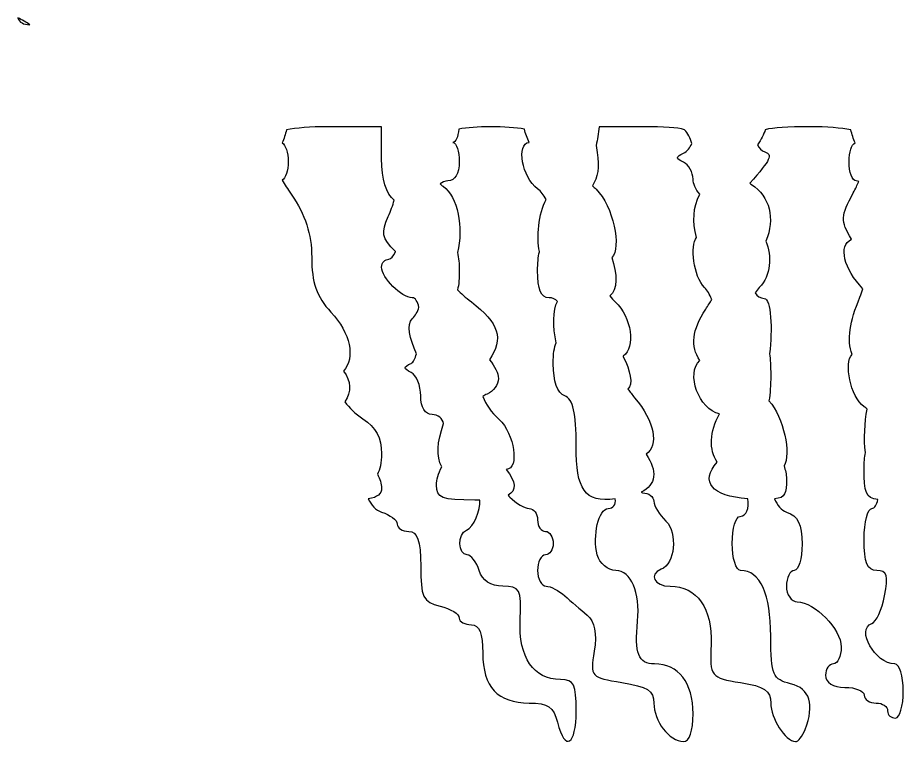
# Model space of a CAD drawing. Header units: centimetres. Extents: x -3.5 to 3.3, y -5.7 to 5.6.
# Drawn here: x -1.544 to -0.328, y -4.413 to -3.404 of the extents above; entities that cross this region are included whole.
import ezdxf

# ---------------------------------------------------------------- set-up
doc = ezdxf.new("R2010")
doc.units = ezdxf.units.CM
doc.header["$MEASUREMENT"] = 0
doc.layers.add('Layer 1', color=7, linetype='Continuous')

msp = doc.modelspace()

# ---------------------------------------------------------------- linework, layer by layer
at = {"layer": 'Layer 1'}
for points, knots in [([(-1.54368, -3.40403), (-1.53765, -3.40692), (-1.53158, -3.41021), (-1.52714, -3.41395), (-1.52714, -3.41395), (-1.53585, -3.41318), (-1.54121, -3.41079), (-1.54368, -3.40403)], [0, 0, 0, 0, 0.3333333, 0.3333333, 0.3333333, 0.3333333, 1, 1, 1, 1]), ([(-1.11869, -3.55368), (-1.11869, -3.55368), (-1.04428, -3.55368), (-1.04428, -3.55368), (-1.04428, -3.55368), (-1.04428, -3.55368), (-1.04428, -3.59751), (-1.04428, -3.59751), (-1.04428, -3.59751), (-1.04428, -3.62593), (-1.03802, -3.64643), (-1.02691, -3.65456), (-1.02691, -3.65456), (-1.02892, -3.66194), (-1.0317, -3.66925), (-1.03518, -3.67688), (-1.03518, -3.67688), (-1.04528, -3.69904), (-1.04381, -3.70658), (-1.02526, -3.72484), (-1.02526, -3.72484), (-1.02513, -3.7251), (-1.02542, -3.72553), (-1.02526, -3.72566), (-1.02526, -3.72566), (-1.02828, -3.73141), (-1.03175, -3.73559), (-1.03436, -3.73559), (-1.03436, -3.73559), (-1.03976, -3.73559), (-1.04428, -3.74003), (-1.04428, -3.74633), (-1.04428, -3.74633), (-1.04428, -3.76112), (-1.0169, -3.7885), (-1.00211, -3.7885), (-1.00211, -3.7885), (-0.99809, -3.7885), (-0.99486, -3.79389), (-0.99301, -3.80173), (-0.99301, -3.80173), (-0.99477, -3.80758), (-0.99777, -3.8131), (-1.00211, -3.81744), (-1.00211, -3.81744), (-1.00977, -3.8251), (-1.00617, -3.84437), (-0.99632, -3.8654), (-0.99632, -3.8654), (-0.9984, -3.87187), (-1.00043, -3.87707), (-1.00376, -3.87863), (-1.00376, -3.87863), (-1.01445, -3.88361), (-1.01445, -3.88604), (-1.00376, -3.89103), (-1.00376, -3.89103), (-0.99642, -3.89446), (-0.99053, -3.90908), (-0.99053, -3.92327), (-0.99053, -3.92327), (-0.99053, -3.9391), (-0.98465, -3.94891), (-0.97482, -3.94891), (-0.97482, -3.94891), (-0.96697, -3.94891), (-0.96045, -3.95423), (-0.95911, -3.96131), (-0.95911, -3.96131), (-0.9683, -3.98725), (-0.96971, -4.00609), (-0.9616, -4.02084), (-0.9616, -4.02084), (-0.96639, -4.02937), (-0.96904, -4.03869), (-0.96904, -4.04564), (-0.96904, -4.04564), (-0.96904, -4.06325), (-0.96175, -4.06632), (-0.91612, -4.06632), (-0.91612, -4.06632), (-0.91612, -4.06632), (-0.90951, -4.06632), (-0.90951, -4.06632), (-0.90951, -4.06632), (-0.90881, -4.0801), (-0.91715, -4.1036), (-0.9277, -4.10766), (-0.9277, -4.10766), (-0.94017, -4.11245), (-0.93944, -4.14156), (-0.92687, -4.14156), (-0.92687, -4.14156), (-0.92139, -4.14156), (-0.91406, -4.1513), (-0.91033, -4.16305), (-0.91033, -4.16305), (-0.90602, -4.17663), (-0.89446, -4.18455), (-0.87809, -4.18455), (-0.87809, -4.18455), (-0.85449, -4.18455), (-0.85225, -4.18819), (-0.85411, -4.23085), (-0.85411, -4.23085), (-0.85635, -4.28244), (-0.83581, -4.31271), (-0.79871, -4.31271), (-0.79871, -4.31271), (-0.78002, -4.31271), (-0.77721, -4.3196), (-0.77721, -4.3557), (-0.77721, -4.3557), (-0.77721, -4.40334), (-0.7925, -4.41261), (-0.80285, -4.37141), (-0.80285, -4.37141), (-0.80816, -4.35022), (-0.81583, -4.34495), (-0.84171, -4.34495), (-0.84171, -4.34495), (-0.88468, -4.34495), (-0.90537, -4.32308), (-0.90537, -4.27633), (-0.90537, -4.27633), (-0.90537, -4.24953), (-0.90983, -4.23747), (-0.92108, -4.23747), (-0.92108, -4.23747), (-0.92989, -4.23747), (-0.93762, -4.23361), (-0.93762, -4.22837), (-0.93762, -4.22837), (-0.93762, -4.22313), (-0.94939, -4.21552), (-0.96408, -4.21184), (-0.96408, -4.21184), (-0.98759, -4.20593), (-0.99053, -4.19942), (-0.99053, -4.15727), (-0.99053, -4.15727), (-0.99053, -4.12184), (-0.99521, -4.10931), (-1.00707, -4.10931), (-1.00707, -4.10931), (-1.01588, -4.10931), (-1.02278, -4.10487), (-1.02278, -4.09939), (-1.02278, -4.09939), (-1.02278, -4.09391), (-1.03253, -4.08658), (-1.04428, -4.08285), (-1.04428, -4.08285), (-1.05233, -4.08029), (-1.05876, -4.07291), (-1.06247, -4.06466), (-1.06247, -4.06466), (-1.04962, -4.06244), (-1.04428, -4.05799), (-1.04428, -4.04978), (-1.04428, -4.04978), (-1.04428, -4.04403), (-1.04647, -4.03711), (-1.05007, -4.03076), (-1.05007, -4.03076), (-1.04674, -4.02536), (-1.04428, -4.01468), (-1.04428, -4.00265), (-1.04428, -4.00265), (-1.04428, -3.98081), (-1.05218, -3.96631), (-1.06991, -3.95469), (-1.06991, -3.95469), (-1.08069, -3.94763), (-1.08886, -3.93942), (-1.09471, -3.93154), (-1.09471, -3.93154), (-1.08533, -3.91702), (-1.08624, -3.90323), (-1.09637, -3.88938), (-1.09637, -3.88938), (-1.08024, -3.87014), (-1.08691, -3.83727), (-1.11373, -3.80835), (-1.11373, -3.80835), (-1.13364, -3.78688), (-1.14019, -3.76744), (-1.14019, -3.73311), (-1.14019, -3.73311), (-1.14019, -3.70106), (-1.1489, -3.67484), (-1.1683, -3.64629), (-1.1683, -3.64629), (-1.17343, -3.63874), (-1.17749, -3.63281), (-1.1807, -3.62727), (-1.1807, -3.62727), (-1.17602, -3.62444), (-1.17243, -3.61418), (-1.17243, -3.60164), (-1.17243, -3.60164), (-1.17243, -3.5891), (-1.17602, -3.57885), (-1.1807, -3.57601), (-1.1807, -3.57601), (-1.17838, -3.57046), (-1.17619, -3.56443), (-1.17492, -3.55782), (-1.17492, -3.55782), (-1.16143, -3.55562), (-1.14179, -3.55368), (-1.11869, -3.55368)], [0, 0, 0, 0, 0.0185185, 0.0185185, 0.0185185, 0.0185185, 0.037037, 0.037037, 0.037037, 0.037037, 0.0555556, 0.0555556, 0.0555556, 0.0555556, 0.0740741, 0.0740741, 0.0740741, 0.0740741, 0.0925926, 0.0925926, 0.0925926, 0.0925926, 0.1111111, 0.1111111, 0.1111111, 0.1111111, 0.1296296, 0.1296296, 0.1296296, 0.1296296, 0.1481481, 0.1481481, 0.1481481, 0.1481481, 0.1666667, 0.1666667, 0.1666667, 0.1666667, 0.1851852, 0.1851852, 0.1851852, 0.1851852, 0.2037037, 0.2037037, 0.2037037, 0.2037037, 0.2222222, 0.2222222, 0.2222222, 0.2222222, 0.2407407, 0.2407407, 0.2407407, 0.2407407, 0.2592593, 0.2592593, 0.2592593, 0.2592593, 0.2777778, 0.2777778, 0.2777778, 0.2777778, 0.2962963, 0.2962963, 0.2962963, 0.2962963, 0.3148148, 0.3148148, 0.3148148, 0.3148148, 0.3333333, 0.3333333, 0.3333333, 0.3333333, 0.3518519, 0.3518519, 0.3518519, 0.3518519, 0.3703704, 0.3703704, 0.3703704, 0.3703704, 0.3888889, 0.3888889, 0.3888889, 0.3888889, 0.4074074, 0.4074074, 0.4074074, 0.4074074, 0.4259259, 0.4259259, 0.4259259, 0.4259259, 0.4444444, 0.4444444, 0.4444444, 0.4444444, 0.462963, 0.462963, 0.462963, 0.462963, 0.4814815, 0.4814815, 0.4814815, 0.4814815, 0.5, 0.5, 0.5, 0.5, 0.5185185, 0.5185185, 0.5185185, 0.5185185, 0.537037, 0.537037, 0.537037, 0.537037, 0.5555556, 0.5555556, 0.5555556, 0.5555556, 0.5740741, 0.5740741, 0.5740741, 0.5740741, 0.5925926, 0.5925926, 0.5925926, 0.5925926, 0.6111111, 0.6111111, 0.6111111, 0.6111111, 0.6296296, 0.6296296, 0.6296296, 0.6296296, 0.6481481, 0.6481481, 0.6481481, 0.6481481, 0.6666667, 0.6666667, 0.6666667, 0.6666667, 0.6851852, 0.6851852, 0.6851852, 0.6851852, 0.7037037, 0.7037037, 0.7037037, 0.7037037, 0.7222222, 0.7222222, 0.7222222, 0.7222222, 0.7407407, 0.7407407, 0.7407407, 0.7407407, 0.7592593, 0.7592593, 0.7592593, 0.7592593, 0.7777778, 0.7777778, 0.7777778, 0.7777778, 0.7962963, 0.7962963, 0.7962963, 0.7962963, 0.8148148, 0.8148148, 0.8148148, 0.8148148, 0.8333333, 0.8333333, 0.8333333, 0.8333333, 0.8518519, 0.8518519, 0.8518519, 0.8518519, 0.8703704, 0.8703704, 0.8703704, 0.8703704, 0.8888889, 0.8888889, 0.8888889, 0.8888889, 0.9074074, 0.9074074, 0.9074074, 0.9074074, 0.9259259, 0.9259259, 0.9259259, 0.9259259, 0.9444444, 0.9444444, 0.9444444, 0.9444444, 0.962963, 0.962963, 0.962963, 0.962963, 1, 1, 1, 1]), ([(-0.89462, -3.55368), (-0.87632, -3.55368), (-0.85996, -3.55495), (-0.84832, -3.55699), (-0.84832, -3.55699), (-0.84699, -3.56293), (-0.84431, -3.56905), (-0.84171, -3.57518), (-0.84171, -3.57518), (-0.85975, -3.57674), (-0.85164, -3.62335), (-0.83013, -3.63885), (-0.83013, -3.63885), (-0.82551, -3.64218), (-0.82184, -3.64755), (-0.81855, -3.65373), (-0.81855, -3.65373), (-0.82871, -3.6722), (-0.83214, -3.70717), (-0.82765, -3.72484), (-0.82765, -3.72484), (-0.8276, -3.7251), (-0.8277, -3.72543), (-0.82765, -3.72566), (-0.82765, -3.72566), (-0.82947, -3.73238), (-0.83013, -3.74138), (-0.83013, -3.7513), (-0.83013, -3.7513), (-0.83013, -3.77741), (-0.82561, -3.7885), (-0.81442, -3.7885), (-0.81442, -3.7885), (-0.81001, -3.7885), (-0.80575, -3.79057), (-0.80285, -3.79346), (-0.80285, -3.79346), (-0.8092, -3.80494), (-0.80957, -3.82901), (-0.8045, -3.85051), (-0.8045, -3.85051), (-0.80746, -3.85659), (-0.80863, -3.8654), (-0.80863, -3.87945), (-0.80863, -3.87945), (-0.80863, -3.90313), (-0.80298, -3.91942), (-0.79292, -3.92327), (-0.79292, -3.92327), (-0.78122, -3.92777), (-0.77721, -3.94643), (-0.77721, -3.9919), (-0.77721, -3.9919), (-0.77721, -4.05232), (-0.76627, -4.06987), (-0.72347, -4.06466), (-0.72347, -4.06466), (-0.72278, -4.07229), (-0.72587, -4.07789), (-0.73339, -4.07789), (-0.73339, -4.07789), (-0.74631, -4.07789), (-0.75509, -4.11551), (-0.74827, -4.14156), (-0.74827, -4.14156), (-0.7452, -4.15331), (-0.7336, -4.16305), (-0.72264, -4.16305), (-0.72264, -4.16305), (-0.70208, -4.16305), (-0.68902, -4.19347), (-0.69288, -4.23251), (-0.69288, -4.23251), (-0.69725, -4.27676), (-0.69172, -4.29121), (-0.66973, -4.29121), (-0.66973, -4.29121), (-0.63682, -4.29121), (-0.61681, -4.31692), (-0.61681, -4.35984), (-0.61681, -4.35984), (-0.61681, -4.38346), (-0.62177, -4.39813), (-0.63004, -4.39787), (-0.63004, -4.39787), (-0.64956, -4.39726), (-0.67055, -4.36991), (-0.67055, -4.34495), (-0.67055, -4.34495), (-0.67055, -4.32781), (-0.6797, -4.32239), (-0.71437, -4.31684), (-0.71437, -4.31684), (-0.75726, -4.30999), (-0.75812, -4.30906), (-0.75241, -4.27385), (-0.75241, -4.27385), (-0.74843, -4.24935), (-0.75162, -4.2332), (-0.76233, -4.22424), (-0.76233, -4.22424), (-0.771, -4.217), (-0.78473, -4.20512), (-0.79292, -4.19778), (-0.79292, -4.19778), (-0.80111, -4.19044), (-0.81226, -4.18455), (-0.81855, -4.18455), (-0.81855, -4.18455), (-0.82485, -4.18455), (-0.83013, -4.1748), (-0.83013, -4.16305), (-0.83013, -4.16305), (-0.83013, -4.1513), (-0.82526, -4.14156), (-0.81938, -4.14156), (-0.81938, -4.14156), (-0.81351, -4.14156), (-0.80863, -4.13466), (-0.80863, -4.12585), (-0.80863, -4.12585), (-0.80863, -4.11703), (-0.81351, -4.10931), (-0.81938, -4.10931), (-0.81938, -4.10931), (-0.82526, -4.10931), (-0.83013, -4.10241), (-0.83013, -4.0936), (-0.83013, -4.0936), (-0.83013, -4.08478), (-0.83541, -4.07789), (-0.84171, -4.07789), (-0.84171, -4.07789), (-0.848, -4.07789), (-0.85977, -4.07057), (-0.86816, -4.06218), (-0.86816, -4.06218), (-0.86907, -4.06128), (-0.86982, -4.06063), (-0.87064, -4.0597), (-0.87064, -4.0597), (-0.85889, -4.05327), (-0.85963, -4.04145), (-0.87313, -4.02415), (-0.87313, -4.02415), (-0.85462, -4.02415), (-0.86184, -3.97471), (-0.88305, -3.95552), (-0.88305, -3.95552), (-0.89399, -3.94562), (-0.9013, -3.93482), (-0.90537, -3.9241), (-0.90537, -3.9241), (-0.90368, -3.92275), (-0.90172, -3.92161), (-0.89958, -3.92079), (-0.89958, -3.92079), (-0.89077, -3.91741), (-0.88387, -3.90748), (-0.88387, -3.8993), (-0.88387, -3.8993), (-0.88387, -3.89213), (-0.88886, -3.88291), (-0.89628, -3.87367), (-0.89628, -3.87367), (-0.87624, -3.84466), (-0.88325, -3.82314), (-0.92108, -3.79429), (-0.92108, -3.79429), (-0.92923, -3.78808), (-0.93539, -3.78233), (-0.9401, -3.77775), (-0.9401, -3.77775), (-0.93816, -3.77084), (-0.93762, -3.76096), (-0.93762, -3.75047), (-0.93762, -3.75047), (-0.93762, -3.74209), (-0.93835, -3.73398), (-0.9401, -3.72649), (-0.9401, -3.72649), (-0.93151, -3.69248), (-0.93978, -3.64966), (-0.95994, -3.63554), (-0.95994, -3.63554), (-0.96175, -3.63427), (-0.96258, -3.6334), (-0.96408, -3.63223), (-0.96408, -3.63223), (-0.96125, -3.62975), (-0.95736, -3.6281), (-0.95333, -3.6281), (-0.95333, -3.6281), (-0.94336, -3.6281), (-0.93762, -3.61826), (-0.93762, -3.60164), (-0.93762, -3.60164), (-0.93762, -3.58758), (-0.94118, -3.57616), (-0.94671, -3.57518), (-0.94671, -3.57518), (-0.94246, -3.57518), (-0.93921, -3.56797), (-0.93844, -3.55699), (-0.93844, -3.55699), (-0.92699, -3.55519), (-0.91173, -3.55368), (-0.89462, -3.55368)], [0, 0, 0, 0, 0.0188679, 0.0188679, 0.0188679, 0.0188679, 0.0377358, 0.0377358, 0.0377358, 0.0377358, 0.0566038, 0.0566038, 0.0566038, 0.0566038, 0.0754717, 0.0754717, 0.0754717, 0.0754717, 0.0943396, 0.0943396, 0.0943396, 0.0943396, 0.1132075, 0.1132075, 0.1132075, 0.1132075, 0.1320755, 0.1320755, 0.1320755, 0.1320755, 0.1509434, 0.1509434, 0.1509434, 0.1509434, 0.1698113, 0.1698113, 0.1698113, 0.1698113, 0.1886792, 0.1886792, 0.1886792, 0.1886792, 0.2075472, 0.2075472, 0.2075472, 0.2075472, 0.2264151, 0.2264151, 0.2264151, 0.2264151, 0.245283, 0.245283, 0.245283, 0.245283, 0.2641509, 0.2641509, 0.2641509, 0.2641509, 0.2830189, 0.2830189, 0.2830189, 0.2830189, 0.3018868, 0.3018868, 0.3018868, 0.3018868, 0.3207547, 0.3207547, 0.3207547, 0.3207547, 0.3396226, 0.3396226, 0.3396226, 0.3396226, 0.3584906, 0.3584906, 0.3584906, 0.3584906, 0.3773585, 0.3773585, 0.3773585, 0.3773585, 0.3962264, 0.3962264, 0.3962264, 0.3962264, 0.4150943, 0.4150943, 0.4150943, 0.4150943, 0.4339623, 0.4339623, 0.4339623, 0.4339623, 0.4528302, 0.4528302, 0.4528302, 0.4528302, 0.4716981, 0.4716981, 0.4716981, 0.4716981, 0.490566, 0.490566, 0.490566, 0.490566, 0.509434, 0.509434, 0.509434, 0.509434, 0.5283019, 0.5283019, 0.5283019, 0.5283019, 0.5471698, 0.5471698, 0.5471698, 0.5471698, 0.5660377, 0.5660377, 0.5660377, 0.5660377, 0.5849057, 0.5849057, 0.5849057, 0.5849057, 0.6037736, 0.6037736, 0.6037736, 0.6037736, 0.6226415, 0.6226415, 0.6226415, 0.6226415, 0.6415094, 0.6415094, 0.6415094, 0.6415094, 0.6603774, 0.6603774, 0.6603774, 0.6603774, 0.6792453, 0.6792453, 0.6792453, 0.6792453, 0.6981132, 0.6981132, 0.6981132, 0.6981132, 0.7169811, 0.7169811, 0.7169811, 0.7169811, 0.7358491, 0.7358491, 0.7358491, 0.7358491, 0.754717, 0.754717, 0.754717, 0.754717, 0.7735849, 0.7735849, 0.7735849, 0.7735849, 0.7924528, 0.7924528, 0.7924528, 0.7924528, 0.8113208, 0.8113208, 0.8113208, 0.8113208, 0.8301887, 0.8301887, 0.8301887, 0.8301887, 0.8490566, 0.8490566, 0.8490566, 0.8490566, 0.8679245, 0.8679245, 0.8679245, 0.8679245, 0.8867925, 0.8867925, 0.8867925, 0.8867925, 0.9056604, 0.9056604, 0.9056604, 0.9056604, 0.9245283, 0.9245283, 0.9245283, 0.9245283, 0.9433962, 0.9433962, 0.9433962, 0.9433962, 0.9622642, 0.9622642, 0.9622642, 0.9622642, 1, 1, 1, 1]), ([(-0.74579, -3.55368), (-0.74579, -3.55368), (-0.68544, -3.55368), (-0.68544, -3.55368), (-0.68544, -3.55368), (-0.65607, -3.55368), (-0.63859, -3.55477), (-0.62839, -3.55782), (-0.62839, -3.55782), (-0.62412, -3.56247), (-0.62048, -3.5696), (-0.61846, -3.57684), (-0.61846, -3.57684), (-0.62075, -3.58255), (-0.62504, -3.58773), (-0.63004, -3.59007), (-0.63004, -3.59007), (-0.64072, -3.59505), (-0.64072, -3.59748), (-0.63004, -3.60247), (-0.63004, -3.60247), (-0.62269, -3.60589), (-0.61681, -3.61648), (-0.61681, -3.62562), (-0.61681, -3.62562), (-0.61681, -3.63201), (-0.61303, -3.63962), (-0.60771, -3.64629), (-0.60771, -3.64629), (-0.61679, -3.66503), (-0.61794, -3.68322), (-0.61185, -3.70582), (-0.61185, -3.70582), (-0.62119, -3.71633), (-0.61621, -3.75934), (-0.6011, -3.77445), (-0.6011, -3.77445), (-0.59755, -3.77799), (-0.59384, -3.78378), (-0.59118, -3.79098), (-0.59118, -3.79098), (-0.59318, -3.7949), (-0.59599, -3.79894), (-0.59945, -3.80421), (-0.59945, -3.80421), (-0.61809, -3.83267), (-0.62064, -3.85516), (-0.60771, -3.87449), (-0.60771, -3.87449), (-0.62662, -3.89213), (-0.60908, -3.94212), (-0.58043, -3.94808), (-0.58043, -3.94808), (-0.59421, -3.97185), (-0.59495, -3.99761), (-0.58374, -4.01423), (-0.58374, -4.01423), (-0.60715, -4.04131), (-0.5918, -4.06084), (-0.54157, -4.06466), (-0.54157, -4.06466), (-0.5401, -4.07712), (-0.5428, -4.08864), (-0.55232, -4.08864), (-0.55232, -4.08864), (-0.55819, -4.08864), (-0.56307, -4.10528), (-0.56307, -4.12585), (-0.56307, -4.12585), (-0.56307, -4.14641), (-0.55779, -4.16305), (-0.55149, -4.16305), (-0.55149, -4.16305), (-0.52463, -4.16305), (-0.51015, -4.19568), (-0.51015, -4.25318), (-0.51015, -4.25318), (-0.51015, -4.30754), (-0.50734, -4.31235), (-0.48286, -4.3185), (-0.48286, -4.3185), (-0.45621, -4.32518), (-0.44976, -4.34678), (-0.46302, -4.38133), (-0.46302, -4.38133), (-0.46659, -4.39063), (-0.47247, -4.39813), (-0.47625, -4.39787), (-0.47625, -4.39787), (-0.49024, -4.39705), (-0.51015, -4.36597), (-0.51015, -4.34495), (-0.51015, -4.34495), (-0.51015, -4.32798), (-0.51873, -4.32208), (-0.55149, -4.31684), (-0.55149, -4.31684), (-0.59288, -4.31023), (-0.59373, -4.30924), (-0.59201, -4.26475), (-0.59201, -4.26475), (-0.59007, -4.21476), (-0.61155, -4.18455), (-0.64823, -4.18455), (-0.64823, -4.18455), (-0.67007, -4.18455), (-0.67863, -4.16831), (-0.66063, -4.1614), (-0.66063, -4.1614), (-0.6416, -4.15409), (-0.63756, -4.11171), (-0.65402, -4.09525), (-0.65402, -4.09525), (-0.66303, -4.08624), (-0.67055, -4.07426), (-0.67055, -4.06797), (-0.67055, -4.06797), (-0.67055, -4.06167), (-0.67745, -4.05639), (-0.68626, -4.05639), (-0.68626, -4.05639), (-0.68686, -4.05639), (-0.68734, -4.05565), (-0.68792, -4.05557), (-0.68792, -4.05557), (-0.66751, -4.04538), (-0.66529, -4.02616), (-0.6813, -4.00348), (-0.6813, -4.00348), (-0.66362, -3.99114), (-0.6695, -3.95845), (-0.69701, -3.92576), (-0.69701, -3.92576), (-0.70095, -3.92107), (-0.7031, -3.91809), (-0.70611, -3.91418), (-0.70611, -3.91418), (-0.69898, -3.90733), (-0.70251, -3.8883), (-0.71272, -3.86953), (-0.71272, -3.86953), (-0.71285, -3.86927), (-0.71259, -3.86892), (-0.71272, -3.8687), (-0.71272, -3.8687), (-0.69527, -3.85709), (-0.70112, -3.81452), (-0.72347, -3.79429), (-0.72347, -3.79429), (-0.72625, -3.79178), (-0.72863, -3.789), (-0.73091, -3.78602), (-0.73091, -3.78602), (-0.7205, -3.7783), (-0.72035, -3.75525), (-0.72843, -3.73311), (-0.72843, -3.73311), (-0.71445, -3.72104), (-0.7262, -3.66197), (-0.74993, -3.63967), (-0.74993, -3.63967), (-0.75207, -3.63766), (-0.75312, -3.63646), (-0.75489, -3.63471), (-0.75489, -3.63471), (-0.74764, -3.62359), (-0.74502, -3.6093), (-0.74827, -3.58924), (-0.74827, -3.58924), (-0.74827, -3.58924), (-0.74993, -3.57932), (-0.74993, -3.57932), (-0.74993, -3.57932), (-0.74761, -3.57148), (-0.74658, -3.56281), (-0.74579, -3.55368)], [0, 0, 0, 0, 0.0222222, 0.0222222, 0.0222222, 0.0222222, 0.0444444, 0.0444444, 0.0444444, 0.0444444, 0.0666667, 0.0666667, 0.0666667, 0.0666667, 0.0888889, 0.0888889, 0.0888889, 0.0888889, 0.1111111, 0.1111111, 0.1111111, 0.1111111, 0.1333333, 0.1333333, 0.1333333, 0.1333333, 0.1555556, 0.1555556, 0.1555556, 0.1555556, 0.1777778, 0.1777778, 0.1777778, 0.1777778, 0.2, 0.2, 0.2, 0.2, 0.2222222, 0.2222222, 0.2222222, 0.2222222, 0.2444444, 0.2444444, 0.2444444, 0.2444444, 0.2666667, 0.2666667, 0.2666667, 0.2666667, 0.2888889, 0.2888889, 0.2888889, 0.2888889, 0.3111111, 0.3111111, 0.3111111, 0.3111111, 0.3333333, 0.3333333, 0.3333333, 0.3333333, 0.3555556, 0.3555556, 0.3555556, 0.3555556, 0.3777778, 0.3777778, 0.3777778, 0.3777778, 0.4, 0.4, 0.4, 0.4, 0.4222222, 0.4222222, 0.4222222, 0.4222222, 0.4444444, 0.4444444, 0.4444444, 0.4444444, 0.4666667, 0.4666667, 0.4666667, 0.4666667, 0.4888889, 0.4888889, 0.4888889, 0.4888889, 0.5111111, 0.5111111, 0.5111111, 0.5111111, 0.5333333, 0.5333333, 0.5333333, 0.5333333, 0.5555556, 0.5555556, 0.5555556, 0.5555556, 0.5777778, 0.5777778, 0.5777778, 0.5777778, 0.6, 0.6, 0.6, 0.6, 0.6222222, 0.6222222, 0.6222222, 0.6222222, 0.6444444, 0.6444444, 0.6444444, 0.6444444, 0.6666667, 0.6666667, 0.6666667, 0.6666667, 0.6888889, 0.6888889, 0.6888889, 0.6888889, 0.7111111, 0.7111111, 0.7111111, 0.7111111, 0.7333333, 0.7333333, 0.7333333, 0.7333333, 0.7555556, 0.7555556, 0.7555556, 0.7555556, 0.7777778, 0.7777778, 0.7777778, 0.7777778, 0.8, 0.8, 0.8, 0.8, 0.8222222, 0.8222222, 0.8222222, 0.8222222, 0.8444444, 0.8444444, 0.8444444, 0.8444444, 0.8666667, 0.8666667, 0.8666667, 0.8666667, 0.8888889, 0.8888889, 0.8888889, 0.8888889, 0.9111111, 0.9111111, 0.9111111, 0.9111111, 0.9333333, 0.9333333, 0.9333333, 0.9333333, 0.9555556, 0.9555556, 0.9555556, 0.9555556, 1, 1, 1, 1]), ([(-0.45641, -3.55368), (-0.43322, -3.55368), (-0.41367, -3.55562), (-0.40018, -3.55782), (-0.40018, -3.55782), (-0.39889, -3.56414), (-0.39664, -3.57045), (-0.39439, -3.57601), (-0.39439, -3.57601), (-0.39943, -3.57815), (-0.40266, -3.58847), (-0.40266, -3.60164), (-0.40266, -3.60164), (-0.40266, -3.61633), (-0.39862, -3.6281), (-0.39274, -3.6281), (-0.39274, -3.6281), (-0.39161, -3.6281), (-0.39038, -3.6284), (-0.38943, -3.62893), (-0.38943, -3.62893), (-0.39154, -3.63373), (-0.39347, -3.6383), (-0.39688, -3.64464), (-0.39688, -3.64464), (-0.41403, -3.67648), (-0.41489, -3.68227), (-0.39936, -3.7083), (-0.39936, -3.7083), (-0.41781, -3.71679), (-0.4099, -3.74921), (-0.38365, -3.7761), (-0.38365, -3.7761), (-0.38501, -3.77979), (-0.38584, -3.78309), (-0.38778, -3.78768), (-0.38778, -3.78768), (-0.40204, -3.82146), (-0.40571, -3.84646), (-0.39853, -3.86622), (-0.39853, -3.86622), (-0.40985, -3.87772), (-0.40125, -3.92427), (-0.38199, -3.93816), (-0.38199, -3.93816), (-0.3806, -3.93916), (-0.37913, -3.94038), (-0.37786, -3.94146), (-0.37786, -3.94146), (-0.3812, -3.95908), (-0.38244, -3.98317), (-0.38034, -4.001), (-0.38034, -4.001), (-0.3814, -4.00763), (-0.38199, -4.0149), (-0.38199, -4.02332), (-0.38199, -4.02332), (-0.38199, -4.0557), (-0.38009, -4.0636), (-0.36298, -4.06549), (-0.36298, -4.06549), (-0.3649, -4.07253), (-0.36759, -4.07789), (-0.37124, -4.07789), (-0.37124, -4.07789), (-0.37712, -4.07789), (-0.38199, -4.09655), (-0.38199, -4.12006), (-0.38199, -4.12006), (-0.38199, -4.15238), (-0.37776, -4.16305), (-0.36463, -4.16305), (-0.36463, -4.16305), (-0.35075, -4.16305), (-0.34835, -4.17001), (-0.35388, -4.19778), (-0.35388, -4.19778), (-0.35769, -4.21688), (-0.3655, -4.23385), (-0.37124, -4.23581), (-0.37124, -4.23581), (-0.39392, -4.24355), (-0.36692, -4.29121), (-0.33982, -4.29121), (-0.33982, -4.29121), (-0.33353, -4.29121), (-0.32825, -4.30785), (-0.32825, -4.32842), (-0.32825, -4.32842), (-0.32825, -4.34898), (-0.33312, -4.36563), (-0.339, -4.36563), (-0.339, -4.36563), (-0.34487, -4.36563), (-0.34975, -4.36158), (-0.34975, -4.3557), (-0.34975, -4.3557), (-0.34975, -4.34983), (-0.35664, -4.34495), (-0.36546, -4.34495), (-0.36546, -4.34495), (-0.37427, -4.34495), (-0.38199, -4.34008), (-0.38199, -4.33421), (-0.38199, -4.33421), (-0.38199, -4.32833), (-0.39376, -4.32346), (-0.40845, -4.32346), (-0.40845, -4.32346), (-0.42507, -4.32346), (-0.43491, -4.31689), (-0.43491, -4.30692), (-0.43491, -4.30692), (-0.43491, -4.29811), (-0.43004, -4.29121), (-0.42416, -4.29121), (-0.42416, -4.29121), (-0.41828, -4.29121), (-0.41341, -4.28059), (-0.41341, -4.26806), (-0.41341, -4.26806), (-0.41341, -4.24358), (-0.45019, -4.20605), (-0.47377, -4.20605), (-0.47377, -4.20605), (-0.48168, -4.20605), (-0.48865, -4.1963), (-0.48865, -4.18455), (-0.48865, -4.18455), (-0.48865, -4.1728), (-0.48378, -4.16305), (-0.4779, -4.16305), (-0.4779, -4.16305), (-0.47203, -4.16305), (-0.46715, -4.14684), (-0.46715, -4.12667), (-0.46715, -4.12667), (-0.46715, -4.09938), (-0.47275, -4.0879), (-0.48865, -4.08285), (-0.48865, -4.08285), (-0.4959, -4.08055), (-0.5013, -4.07321), (-0.50519, -4.06466), (-0.50519, -4.06466), (-0.48966, -4.06331), (-0.48865, -4.05724), (-0.48865, -4.03738), (-0.48865, -4.03738), (-0.48865, -4.03117), (-0.4901, -4.0251), (-0.49196, -4.01919), (-0.49196, -4.01919), (-0.48203, -4.00378), (-0.49198, -3.9524), (-0.51263, -3.92989), (-0.51263, -3.92989), (-0.51101, -3.92051), (-0.51015, -3.90846), (-0.51015, -3.89516), (-0.51015, -3.89516), (-0.51015, -3.88204), (-0.51083, -3.87324), (-0.5118, -3.8654), (-0.5118, -3.8654), (-0.50775, -3.83305), (-0.50941, -3.78933), (-0.51924, -3.78933), (-0.51924, -3.78933), (-0.52451, -3.78933), (-0.52883, -3.78647), (-0.53165, -3.78189), (-0.53165, -3.78189), (-0.52982, -3.779), (-0.5282, -3.77679), (-0.52586, -3.77445), (-0.52586, -3.77445), (-0.50972, -3.75831), (-0.50857, -3.73139), (-0.51676, -3.71078), (-0.51676, -3.71078), (-0.50411, -3.67971), (-0.51107, -3.64979), (-0.53661, -3.63306), (-0.53661, -3.63306), (-0.53769, -3.63235), (-0.5381, -3.63207), (-0.53909, -3.63141), (-0.53909, -3.63141), (-0.50978, -3.59816), (-0.50701, -3.59222), (-0.51842, -3.58841), (-0.51842, -3.58841), (-0.5227, -3.58698), (-0.52599, -3.58307), (-0.52834, -3.57849), (-0.52834, -3.57849), (-0.52325, -3.5712), (-0.51981, -3.56433), (-0.51759, -3.55782), (-0.51759, -3.55782), (-0.50639, -3.55501), (-0.48755, -3.55368), (-0.45641, -3.55368)], [0, 0, 0, 0, 0.0192308, 0.0192308, 0.0192308, 0.0192308, 0.0384615, 0.0384615, 0.0384615, 0.0384615, 0.0576923, 0.0576923, 0.0576923, 0.0576923, 0.0769231, 0.0769231, 0.0769231, 0.0769231, 0.0961538, 0.0961538, 0.0961538, 0.0961538, 0.1153846, 0.1153846, 0.1153846, 0.1153846, 0.1346154, 0.1346154, 0.1346154, 0.1346154, 0.1538462, 0.1538462, 0.1538462, 0.1538462, 0.1730769, 0.1730769, 0.1730769, 0.1730769, 0.1923077, 0.1923077, 0.1923077, 0.1923077, 0.2115385, 0.2115385, 0.2115385, 0.2115385, 0.2307692, 0.2307692, 0.2307692, 0.2307692, 0.25, 0.25, 0.25, 0.25, 0.2692308, 0.2692308, 0.2692308, 0.2692308, 0.2884615, 0.2884615, 0.2884615, 0.2884615, 0.3076923, 0.3076923, 0.3076923, 0.3076923, 0.3269231, 0.3269231, 0.3269231, 0.3269231, 0.3461538, 0.3461538, 0.3461538, 0.3461538, 0.3653846, 0.3653846, 0.3653846, 0.3653846, 0.3846154, 0.3846154, 0.3846154, 0.3846154, 0.4038462, 0.4038462, 0.4038462, 0.4038462, 0.4230769, 0.4230769, 0.4230769, 0.4230769, 0.4423077, 0.4423077, 0.4423077, 0.4423077, 0.4615385, 0.4615385, 0.4615385, 0.4615385, 0.4807692, 0.4807692, 0.4807692, 0.4807692, 0.5, 0.5, 0.5, 0.5, 0.5192308, 0.5192308, 0.5192308, 0.5192308, 0.5384615, 0.5384615, 0.5384615, 0.5384615, 0.5576923, 0.5576923, 0.5576923, 0.5576923, 0.5769231, 0.5769231, 0.5769231, 0.5769231, 0.5961538, 0.5961538, 0.5961538, 0.5961538, 0.6153846, 0.6153846, 0.6153846, 0.6153846, 0.6346154, 0.6346154, 0.6346154, 0.6346154, 0.6538462, 0.6538462, 0.6538462, 0.6538462, 0.6730769, 0.6730769, 0.6730769, 0.6730769, 0.6923077, 0.6923077, 0.6923077, 0.6923077, 0.7115385, 0.7115385, 0.7115385, 0.7115385, 0.7307692, 0.7307692, 0.7307692, 0.7307692, 0.75, 0.75, 0.75, 0.75, 0.7692308, 0.7692308, 0.7692308, 0.7692308, 0.7884615, 0.7884615, 0.7884615, 0.7884615, 0.8076923, 0.8076923, 0.8076923, 0.8076923, 0.8269231, 0.8269231, 0.8269231, 0.8269231, 0.8461538, 0.8461538, 0.8461538, 0.8461538, 0.8653846, 0.8653846, 0.8653846, 0.8653846, 0.8846154, 0.8846154, 0.8846154, 0.8846154, 0.9038462, 0.9038462, 0.9038462, 0.9038462, 0.9230769, 0.9230769, 0.9230769, 0.9230769, 0.9423077, 0.9423077, 0.9423077, 0.9423077, 0.9615385, 0.9615385, 0.9615385, 0.9615385, 1, 1, 1, 1])]:
    msp.add_open_spline(points, degree=3, knots=knots, dxfattribs=at)

doc.saveas('drawing.dxf')
